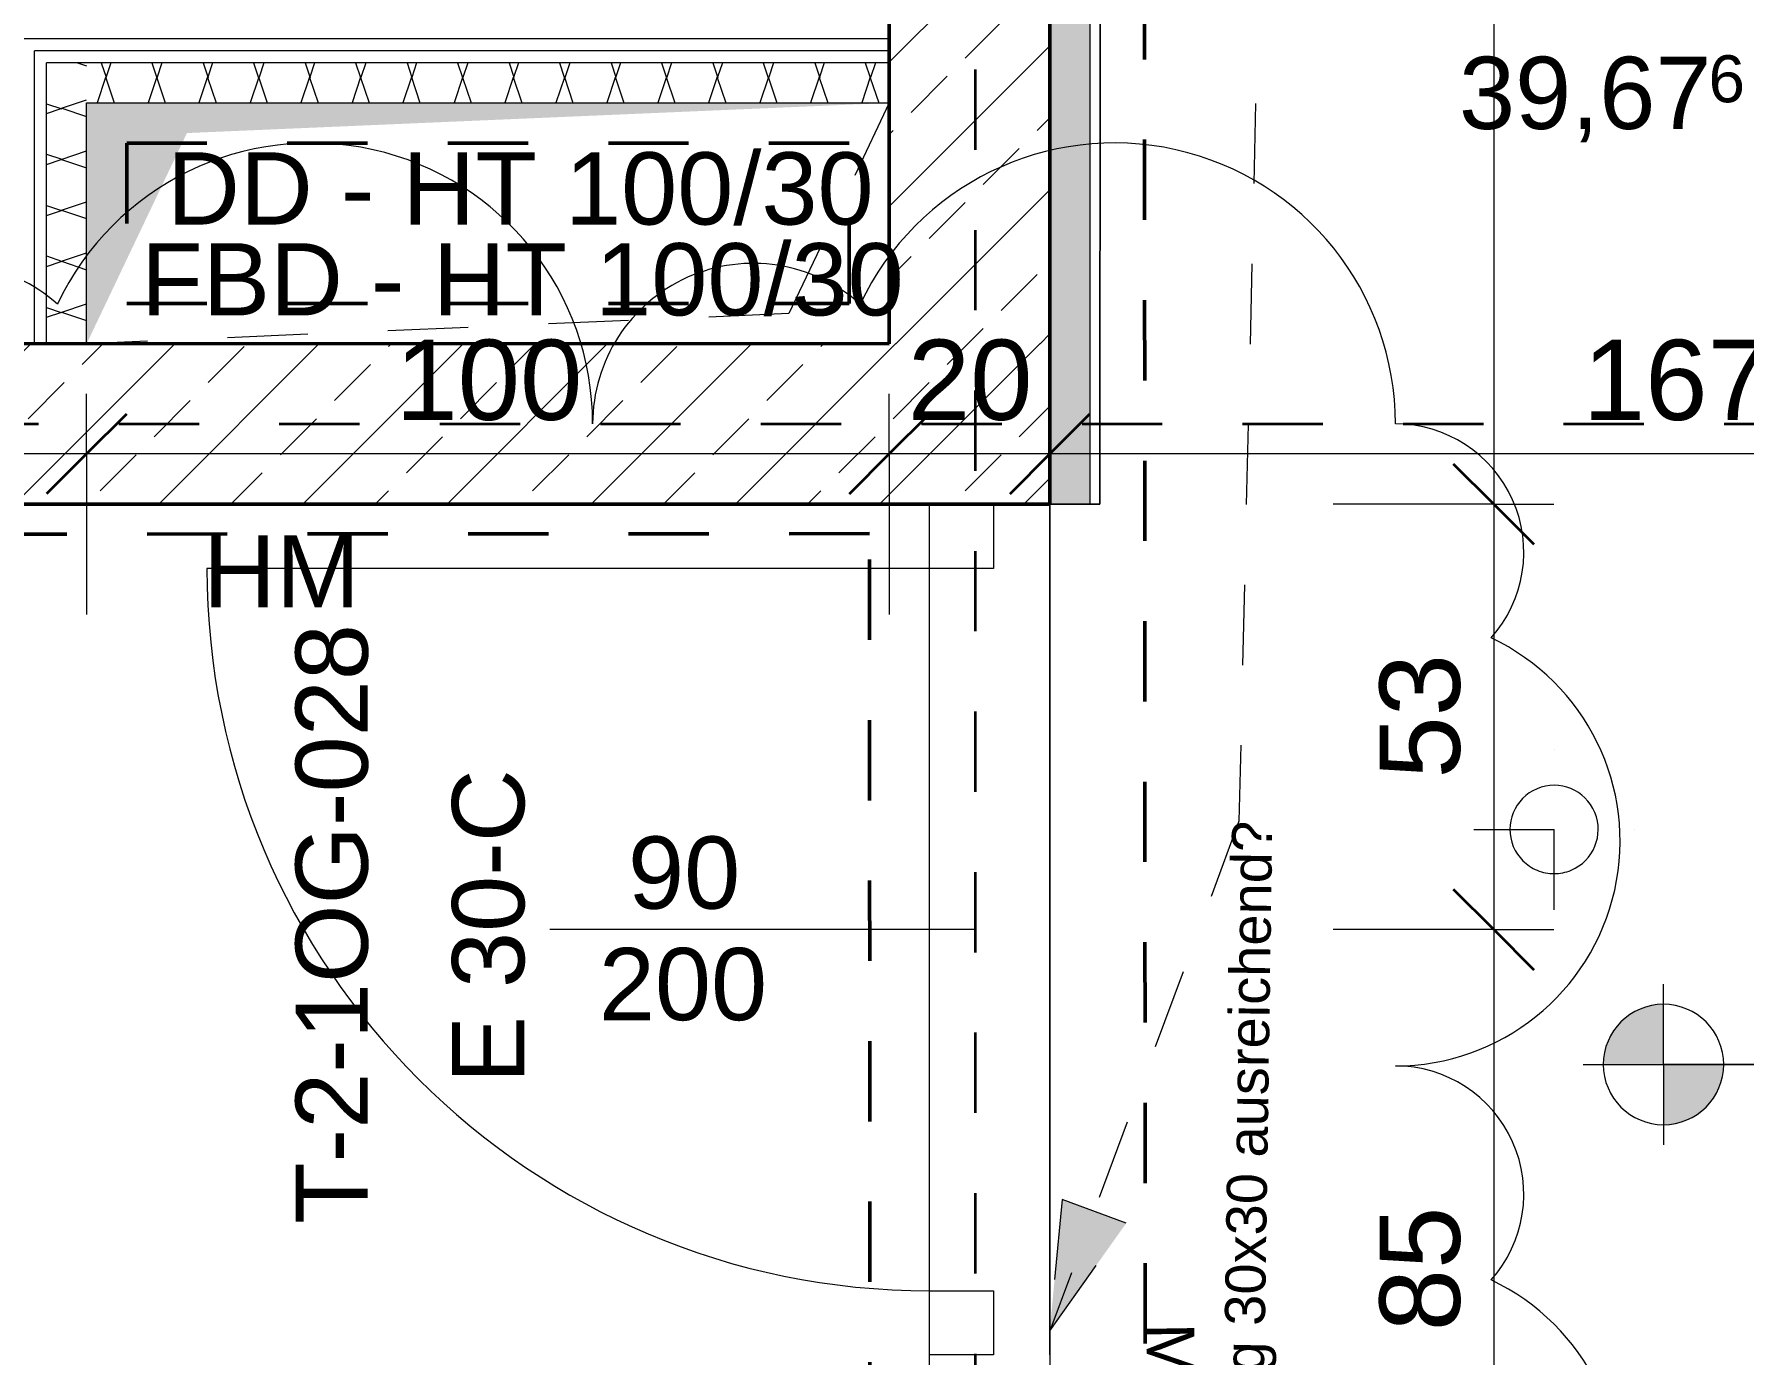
# Model space of a CAD drawing. Header units: metres. Extents: x -67.4 to -27.2, y 43.9 to 89.6.
# Drawn here: x -48.149 to -46.019, y 59.069 to 60.714 of the extents above; entities that cross this region are included whole.
import ezdxf

# ---------------------------------------------------------------- set-up
doc = ezdxf.new("R2010")
doc.units = ezdxf.units.M
for name, pattern in [('Strich Punkt', [0.015875, 0.00635, -0.004763, 0, -0.004763]), ('Strich Punkt Mittel', [0.015875, 0.00635, -0.004763, 0, -0.004763]), ('Verdeckt', [0.003, 0.002, -0.001])]:
    doc.linetypes.add(name, pattern=pattern)
for name, color, linetype, lineweight in [('A-DETL-GENF_', 92, 'Continuous', 13), ('A_2D', 7, 'Continuous', 13), ('A_Bemassung-50_', 4, 'Continuous', 9), ('A_Bemassung_', 4, 'Continuous', 9), ('A_Beschriftung_', 7, 'Continuous', 9), ('A_Brandabschnitte', 30, 'Verdeckt', 50), ('A_Decken', 8, 'Continuous', 13), ('A_Durchbruch_Projektion', 8, 'Verdeckt', 5), ('A_Fluchtweg', 240, 'Verdeckt', 18), ('A_Raeume_', 7, 'Continuous', 5), ('A_Raeume_Beschriftung_', 7, 'Continuous', 9), ('A_Raster_', 1, 'Continuous', 9), ('A_Tueren', 31, 'Continuous', 13), ('A_Waende', 7, 'Continuous', 13), ('G-ANNO-DIMS_', 111, 'Continuous', 9), ('G-ANNO-REVC_', 71, 'Continuous', 9), ('P-PIPE', 3, 'Continuous', 5), ('P-PIPE-CNTR', 3, 'Continuous', 5), ('Text', 130, 'Continuous', 9)]:
    doc.layers.add(name, color=color, linetype=linetype, lineweight=lineweight)
doc.styles.add('Arial_10', font='arial.ttf', dxfattribs={"height": 0.05})
doc.styles.add('Arial_2', font='arial.ttf', dxfattribs={"height": 0.09})
doc.styles.add('Arial_4', font='arial.ttf', dxfattribs={"height": 0.05849})
doc.styles.add('Arial_5', font='arial.ttf', dxfattribs={"height": 0.1})
doc.styles.add('Arial_7', font='arial.ttf', dxfattribs={"height": 0.06})
doc.dimstyles.new('WGA-Bemaßung', dxfattribs={"dimscale": 0.3048, "dimtxt": 0.102026, "dimasz": 0.328084, "dimexe": 0.246063, "dimexo": 0.0625, "dimgap": 0.04101, "dimtad": 1, "dimdec": 1, "dimlfac": 100, "dimrnd": 0.5, "dimdsep": 46, "dimtxsty": 'Arial_5', "dimblk1": 'OBLIQUE', "dimblk2": 'OBLIQUE', "dimsah": 1, "dimcen": 0.09, "dimdle": 0.246063, "dimazin": 2, "dimtfac": 1, "dimtdec": 4, "dimtix": 1, "dimtmove": 0, "dimatfit": 3, "dimfxl": 0.656168, "dimfxlon": 1, "dimtvp": 1, "dimtolj": 1, "dimtzin": 0, "dimarcsym": 2})
doc.dimstyles.new('WGA-Bemaßung_4', dxfattribs={"dimscale": 0.3048, "dimtxt": 0.102026, "dimasz": 0.328084, "dimexe": 0.246063, "dimexo": 0.0625, "dimgap": 0.04101, "dimtad": 1, "dimdec": 1, "dimlfac": 100, "dimrnd": 0.5, "dimdsep": 46, "dimtxsty": 'Arial_5', "dimblk1": 'OBLIQUE', "dimblk2": 'OBLIQUE', "dimsah": 1, "dimcen": 0.09, "dimdle": 0.246063, "dimazin": 2, "dimtfac": 1, "dimtdec": 4, "dimtix": 1, "dimtmove": 0, "dimatfit": 3, "dimfxl": 0.656168, "dimfxlon": 1, "dimtvp": 1, "dimtolj": 1, "dimtzin": 0, "dimarcsym": 2})
pattern_1 = [(45, (0, 0), (-0.08980256, 0.08980256), []), (45, (0.0898, 0), (-0.08980256, 0.08980256), [0.0635, -0.03175])]

# ---------------------------------------------------------------- blocks, each defined once
blk = doc.blocks.new('Tür_Blockzarge_1 Flügel - 90x200_RB 106x208_Portale-11882896-263_PP_01OG_BT2')
at = {"layer": 'A_Tueren', "lineweight": 5}
blk.add_line((0.45, 0.075), (0.45, 0.975), dxfattribs=at)
at = {"layer": 'A_Tueren'}
for p, q in [((-0.53, 0.075), (-0.45, 0.075)), ((-0.53, -0.005), (-0.53, 0.075)), ((-0.53, 0.075), (0.53, 0.075)), ((-0.45, 0.075), (-0.45, -0.005)), ((0.45, 0.075), (0.53, 0.075)), ((0.45, -0.005), (0.45, 0.075)), ((0.53, 0.075), (0.53, -0.005)), ((-0.45, -0.005), (-0.53, -0.005)), ((0.53, -0.005), (0.45, -0.005)), ((-0.53, -0.075), (0.53, -0.075))]:
    blk.add_line(p, q, dxfattribs=at)
at = {"layer": 'A_Tueren', "lineweight": 5}
blk.add_arc((0.45, 0.075), 0.9, 90, 180, dxfattribs=at)
blk = doc.blocks.new('Symbol_Schatten - Bodendurchbruch_Schatten-10009155-263_PP_01OG_BT2')
at = {"layer": 'A-DETL-GENF_'}
blk.add_hatch(color=256, dxfattribs=at).paths.add_polyline_path([(-0.5, -0.1499), (-0.4999, -0.1499), (-0.375, 0.1125), (0.4995, 0.15), (-0.5, 0.15), (-0.5, -0.1499)])
blk = doc.blocks.new('Symbol_Schatten_Verdeckt_unten - Bodendurchbruch_Schatten_Verdeckt_unten-10009157-263_PP_01OG_BT2')
at = {"layer": 'A_Durchbruch_Projektion'}
for p, q in [((-0.5, -0.15), (-0.5, 0.15)), ((-0.5, 0.15), (0.5, 0.15)), ((-0.375, 0.1125), (0.5, 0.15)), ((0.5, 0.15), (0.5, -0.15)), ((-0.5, -0.15), (-0.375, 0.1125)), ((0.5, -0.15), (-0.5, -0.15))]:
    blk.add_line(p, q, dxfattribs=at)
blk = doc.blocks.new('Höhenkoten - 018-55641-263_PP_01OG_BT2')
at = {"layer": 'G-ANNO-DIMS_'}
h = blk.add_hatch(color=256, dxfattribs=at)
edge = h.paths.add_edge_path()
edge.add_line((0, 0), (0, 0.0015))
edge.add_arc((0, 0), 0.0015, 0, 90, ccw=False)
edge.add_line((0.0015, 0), (0, 0))
h = blk.add_hatch(color=256, dxfattribs=at)
edge = h.paths.add_edge_path()
edge.add_line((0, 0), (0, -0.0015))
edge.add_arc((0, 0), 0.0015, 180, 270, ccw=False)
edge.add_line((-0.0015, 0), (0, 0))
for p, q in [((0, 0), (0, 0.002)), ((-0.002, 0), (0.010242, 0)), ((0, 0), (0, -0.002))]:
    blk.add_line(p, q, dxfattribs=at)
blk.add_circle((0, 0), 0.0015, dxfattribs=at)
blk = doc.blocks.new('BS_Tuer_PP - links-10002443-263_PP_01OG_BT2')
at = {"layer": 'A_Beschriftung_'}
blk.add_line((0, 0.000124), (0, 0.010761), dxfattribs=at)
blk = doc.blocks.new('DIMBLOCK346-263_PP_01OG_BT2')
at = {"layer": 'A_Bemassung-50_', "lineweight": 35, "transparency": 16777216}
for p, q in [((-46.3304, 62.7735), (-46.3804, 62.8235)), ((-46.3304, 62.7735), (-46.2804, 62.7235)), ((-46.3305, 60.1286), (-46.3805, 60.1786)), ((-46.3305, 60.1286), (-46.2805, 60.0786))]:
    blk.add_line(p, q, dxfattribs=at)
at = {"layer": 'A_Bemassung-50_', "transparency": 16777216}
for p, q in [((-46.3304, 62.7735), (-46.5304, 62.7735)), ((-46.3304, 62.7735), (-46.3305, 60.1286)), ((-46.3304, 62.7735), (-46.2554, 62.7735)), ((-46.3305, 60.1286), (-46.5305, 60.1286)), ((-46.3305, 60.1286), (-46.2555, 60.1286))]:
    blk.add_line(p, q, dxfattribs=at)
at = {"layer": 'A_Bemassung-50_', "color": 0, "transparency": 16777216, "insert": (-46.4728, 61.2776), "char_height": 0.1, "width": 0.416266, "attachment_point": 1, "rotation": 90, "line_spacing_factor": 0.941778, "style": 'Arial_5'}
blk.add_mtext('264,5', dxfattribs=at)
blk = doc.blocks.new('_Oblique')
at = {"color": 0, "linetype": 'ByBlock', "lineweight": -2}
blk.add_line((-0.5, -0.5), (0.5, 0.5), dxfattribs=at)
blk = doc.blocks.new('DIMBLOCK347-263_PP_01OG_BT2')
at = {"layer": 'A_Bemassung-50_', "lineweight": 35, "transparency": 16777216}
for p, q in [((-46.3305, 60.1286), (-46.3805, 60.1786)), ((-46.3305, 60.1286), (-46.2805, 60.0786)), ((-46.3305, 59.5986), (-46.3805, 59.6486)), ((-46.3305, 59.5986), (-46.2805, 59.5486))]:
    blk.add_line(p, q, dxfattribs=at)
at = {"layer": 'A_Bemassung-50_', "transparency": 16777216}
for p, q in [((-46.3305, 60.1286), (-46.5305, 60.1286)), ((-46.3305, 60.1286), (-46.3305, 59.5986)), ((-46.3305, 60.1286), (-46.2555, 60.1286)), ((-46.3305, 59.5986), (-46.5305, 59.5986)), ((-46.3305, 59.5986), (-46.2555, 59.5986))]:
    blk.add_line(p, q, dxfattribs=at)
at = {"layer": 'A_Bemassung-50_', "color": 0, "transparency": 16777216, "insert": (-46.4728, 59.7867), "char_height": 0.1, "width": 0.184588, "attachment_point": 1, "rotation": 90, "line_spacing_factor": 0.941778, "style": 'Arial_5'}
blk.add_mtext('53', dxfattribs=at)
blk = doc.blocks.new('DIMBLOCK348-263_PP_01OG_BT2')
at = {"layer": 'A_Bemassung-50_', "lineweight": 35, "transparency": 16777216}
for p, q in [((-46.3305, 59.5986), (-46.3805, 59.6486)), ((-46.3305, 59.5986), (-46.2805, 59.5486)), ((-46.3305, 58.7511), (-46.3805, 58.8011)), ((-46.3305, 58.7511), (-46.2805, 58.7011))]:
    blk.add_line(p, q, dxfattribs=at)
at = {"layer": 'A_Bemassung-50_', "transparency": 16777216}
for p, q in [((-46.3305, 59.5986), (-46.5305, 59.5986)), ((-46.3305, 59.5986), (-46.3305, 58.7511)), ((-46.3305, 59.5986), (-46.2555, 59.5986)), ((-46.3305, 58.7511), (-46.5305, 58.7511)), ((-46.3305, 58.7511), (-46.2555, 58.7511))]:
    blk.add_line(p, q, dxfattribs=at)
at = {"layer": 'A_Bemassung-50_', "color": 0, "transparency": 16777216, "insert": (-46.4728, 59.098), "char_height": 0.1, "width": 0.184588, "attachment_point": 1, "rotation": 90, "line_spacing_factor": 0.941778, "style": 'Arial_5'}
blk.add_mtext('85', dxfattribs=at)
blk = doc.blocks.new('DIMBLOCK619-263_PP_01OG_BT2')
at = {"layer": 'A_Bemassung-50_', "transparency": 16777216}
for p, q in [((-46.8836, 60.1912), (-46.8836, 60.2662)), ((-45.2086, 60.1912), (-45.2086, 60.2662)), ((-45.2086, 60.1912), (-46.8836, 60.1912)), ((-46.8836, 60.1912), (-46.8836, 59.9912)), ((-45.2086, 60.1912), (-45.2086, 59.9912))]:
    blk.add_line(p, q, dxfattribs=at)
at = {"layer": 'A_Bemassung-50_', "lineweight": 35, "transparency": 16777216}
for p, q in [((-46.8836, 60.1912), (-46.8336, 60.2412)), ((-45.2086, 60.1912), (-45.1586, 60.2412)), ((-46.8836, 60.1912), (-46.9336, 60.1412)), ((-45.2086, 60.1912), (-45.2586, 60.1412))]:
    blk.add_line(p, q, dxfattribs=at)
at = {"layer": 'A_Bemassung-50_', "color": 0, "transparency": 16777216, "insert": (-46.2196, 60.3335), "char_height": 0.1, "width": 0.416266, "attachment_point": 1, "rotation": 359.9983, "line_spacing_factor": 0.941778, "style": 'Arial_5'}
blk.add_mtext('167,5', dxfattribs=at)
blk = doc.blocks.new('DIMBLOCK620-263_PP_01OG_BT2')
at = {"layer": 'A_Bemassung-50_', "transparency": 16777216}
for p, q in [((-47.0836, 60.1912), (-47.0836, 60.2662)), ((-46.8836, 60.1912), (-46.8836, 60.2662)), ((-46.8836, 60.1912), (-47.0836, 60.1912)), ((-47.0836, 60.1912), (-47.0836, 59.9912)), ((-46.8836, 60.1912), (-46.8836, 59.9912))]:
    blk.add_line(p, q, dxfattribs=at)
at = {"layer": 'A_Bemassung-50_', "lineweight": 35, "transparency": 16777216}
for p, q in [((-47.0836, 60.1912), (-47.0336, 60.2412)), ((-46.8836, 60.1912), (-46.8336, 60.2412)), ((-47.0836, 60.1912), (-47.1336, 60.1412)), ((-46.8836, 60.1912), (-46.9336, 60.1412))]:
    blk.add_line(p, q, dxfattribs=at)
at = {"layer": 'A_Bemassung-50_', "color": 0, "transparency": 16777216, "insert": (-47.0605, 60.3336), "char_height": 0.1, "width": 0.184588, "attachment_point": 1, "rotation": 359.9983, "line_spacing_factor": 0.941778, "style": 'Arial_5'}
blk.add_mtext('20', dxfattribs=at)
blk = doc.blocks.new('DIMBLOCK621-263_PP_01OG_BT2')
at = {"layer": 'A_Bemassung-50_', "transparency": 16777216}
for p, q in [((-48.0836, 60.1913), (-48.0836, 60.2663)), ((-47.0836, 60.1912), (-47.0836, 60.2662)), ((-47.0836, 60.1912), (-48.0836, 60.1913)), ((-48.0836, 60.1913), (-48.0836, 59.9913)), ((-47.0836, 60.1912), (-47.0836, 59.9912))]:
    blk.add_line(p, q, dxfattribs=at)
at = {"layer": 'A_Bemassung-50_', "lineweight": 35, "transparency": 16777216}
for p, q in [((-48.0836, 60.1913), (-48.0336, 60.2413)), ((-47.0836, 60.1912), (-47.0336, 60.2412)), ((-48.0836, 60.1913), (-48.1336, 60.1413)), ((-47.0836, 60.1912), (-47.1336, 60.1412))]:
    blk.add_line(p, q, dxfattribs=at)
at = {"layer": 'A_Bemassung-50_', "color": 0, "transparency": 16777216, "insert": (-47.699, 60.3336), "char_height": 0.1, "width": 0.276883, "attachment_point": 1, "rotation": 359.9983, "line_spacing_factor": 0.941778, "style": 'Arial_5'}
blk.add_mtext('100', dxfattribs=at)
blk = doc.blocks.new('DIMBLOCK622-263_PP_01OG_BT2')
at = {"layer": 'A_Bemassung-50_', "transparency": 16777216}
for p, q in [((-53.9886, 60.1914), (-53.9886, 60.3914)), ((-48.0836, 60.1913), (-48.0836, 60.2663)), ((-48.0836, 60.1913), (-54.0636, 60.1914)), ((-53.9886, 60.1914), (-53.9886, 60.1164)), ((-48.0836, 60.1913), (-48.0836, 59.9913))]:
    blk.add_line(p, q, dxfattribs=at)
at = {"layer": 'A_Bemassung-50_', "lineweight": 35, "transparency": 16777216}
for p, q in [((-53.9886, 60.1914), (-53.9386, 60.2414)), ((-48.0836, 60.1913), (-48.0336, 60.2413)), ((-53.9886, 60.1914), (-54.0386, 60.1414)), ((-48.0836, 60.1913), (-48.1336, 60.1413))]:
    blk.add_line(p, q, dxfattribs=at)
at = {"layer": 'A_Bemassung-50_', "color": 0, "transparency": 16777216, "insert": (-51.2096, 60.3337), "char_height": 0.1, "width": 0.416266, "attachment_point": 1, "rotation": 359.9983, "line_spacing_factor": 0.941778, "style": 'Arial_5'}
blk.add_mtext('590,5', dxfattribs=at)
blk = doc.blocks.new('Family - ___-11884492-263_PP_01OG_BT2')
at = {"layer": 'G-ANNO-REVC_'}
for centre, radius, start, end in [((-21.3504, 74.1621), 0.2, 25.5497, 157.36), ((-20.9351, 73.9889), 0.35, 337.36, 132.1512), ((-20.4275, 73.7772), 0.2, 25.5497, 157.36), ((-20.0121, 73.6039), 0.35, 337.36, 132.1512), ((-19.7507, 73.3215), 0.16, 295.5497, 67.36), ((-19.8893, 72.9893), 0.28, 247.36, 42.1512), ((-20.0586, 72.5832), 0.16, 295.5497, 67.36), ((-20.1972, 72.2509), 0.28, 247.36, 42.1512)]:
    blk.add_arc(centre, radius, start, end, dxfattribs=at)

msp = doc.modelspace()

# ---------------------------------------------------------------- hatches: boundary and pattern name
at = {"layer": 'A_Fluchtweg'}
msp.add_hatch(color=256, dxfattribs=at).paths.add_polyline_path([(-46.8837, 59.0986), (-46.7885, 59.2327), (-46.8683, 59.2623)])
at = {"layer": 'A_Waende', "lineweight": 5}
h = msp.add_hatch(dxfattribs=at)
h.set_pattern_fill('FP_66', color=250, angle=247.64, style=0, pattern_type=2)
h.set_pattern_definition([(134.998, (-46.82096, 67.912035), (-0.2539954, 0.1270123), [0.02245, -0.15715]), (134.998, (-46.9321, 67.95992), (-0.2539954, 0.1270123), [0.02245, -0.15715]), (134.998, (-46.82071, 67.97573), (-0.2539954, 0.1270123), [0.02245, -0.15715]), (134.998, (-46.93185, 68.02361), (-0.2539954, 0.1270123), [0.02245, -0.15715]), (161.563, (-46.836954, 67.928347), (-0.50799322, 0.12701842), [0.0502, -0.35141]), (161.563, (-46.884336, 67.944594), (-0.50799322, 0.12701842), [0.0502, -0.35141]), (161.563, (-46.836705, 67.99204), (-0.50799322, 0.12701842), [0.0502, -0.35141]), (161.563, (-46.884467, 68.007363), (-0.50799322, 0.12701842), [0.0502, -0.35141]), (224.998, (-46.93203, 67.92853), (0.2540043, 0.1269946), [0.02245, -0.15715]), (224.998, (-46.82071, 67.97573), (0.2540043, 0.1269946), [0.02245, -0.15715]), (224.998, (-46.93178, 67.99223), (0.2540043, 0.1269946), [0.02245, -0.15715]), (224.998, (-46.82046, 68.03942), (0.2540043, 0.1269946), [0.02245, -0.15715]), (198.433, (-46.884336, 67.944594), (0.50800209, 0.12698295), [0.0502, -0.35141]), (198.433, (-46.83702, 67.95973), (0.50800209, 0.12698295), [0.0502, -0.35141]), (198.433, (-46.884467, 68.007363), (0.50800209, 0.12698295), [0.0502, -0.35141]), (198.433, (-46.83677, 68.023426), (0.50800209, 0.12698295), [0.0502, -0.35141])])
h.paths.add_polyline_path([(-46.8336, 60.1286), (-46.8336, 60.1288), (-46.8335, 62.7735), (-46.8835, 62.7735), (-46.8836, 60.1286)])
h.paths.add_polyline_path([(-46.8335, 63.7935), (-46.8333, 72.2314), (-46.8833, 72.2314), (-46.8834, 63.7935)])
h.paths.add_polyline_path([(-46.8591, 73.2514), (-46.8332, 73.2514), (-46.8332, 75.6965), (-46.8832, 75.6965), (-46.8832, 73.2514)])
h = msp.add_hatch(dxfattribs=at)
h.set_pattern_fill('FP_4', color=250, style=0, pattern_type=2)
h.set_pattern_definition(pattern_1)
h.paths.add_polyline_path([(-46.8836, 60.3286), (-46.8836, 62.7735), (-47.0835, 62.7735), (-47.0835, 60.3286), (-46.9257, 60.3286)])
h.paths.add_polyline_path([(-46.8835, 63.7935), (-46.8835, 68.9038), (-47.0834, 68.9038), (-47.0835, 63.7935), (-47.0057, 63.7935)])
h = msp.add_hatch(dxfattribs=at)
h.set_pattern_fill('FP_122', color=250, angle=-112.36, style=0, pattern_type=2)
h.set_pattern_definition([(315, (-48.17878, 60.52626), (0.253995, -0.127012), [0.02245, -0.15715]), (315, (-48.06764, 60.47838), (0.253995, -0.127012), [0.02245, -0.15715]), (315, (-48.17903, 60.46257), (0.253995, -0.127012), [0.02245, -0.15715]), (314.998, (-48.06789, 60.41469), (0.253995, -0.127012), [0.02245, -0.15715]), (341.563, (-48.162783, 60.50995), (0.507993, -0.1270184), [0.0502, -0.35141]), (341.563, (-48.11502, 60.49463), (0.507993, -0.127018), [0.0502, -0.35141]), (341.563, (-48.162653, 60.44718), (0.507993, -0.1270184), [0.0502, -0.35141]), (341.563, (-48.11527, 60.430934), (0.507993, -0.1270184), [0.0502, -0.35141]), (45, (-48.06732, 60.51069), (-0.254004, -0.126995), [0.02245, -0.15715]), (45, (-48.17903, 60.46257), (-0.254004, -0.126995), [0.02245, -0.15715]), (45, (-48.06757, 60.447), (-0.254004, -0.126995), [0.02245, -0.15715]), (44.998, (-48.178355, 60.39849), (-0.254004, -0.126995), [0.02245, -0.15715]), (18.433, (-48.11502, 60.49463), (-0.508002, -0.126983), [0.0502, -0.35141]), (18.433, (-48.162718, 60.478565), (-0.508002, -0.126983), [0.0502, -0.35141]), (18.433, (-48.11527, 60.430934), (-0.508002, -0.126983), [0.0502, -0.35141]), (18.433, (-48.162968, 60.41487), (-0.508002, -0.126983), [0.0502, -0.35141])])
h.paths.add_polyline_path([(-48.0836, 60.3287), (-48.0836, 60.6785), (-48.1336, 60.6785), (-48.1336, 60.3287), (-48.1336, 60.3287)])
h = msp.add_hatch(dxfattribs=at)
h.set_pattern_fill('FP_123', color=250, angle=-112.36, style=0, pattern_type=2)
h.set_pattern_definition([(224.998, (-47.5839, 60.72381), (-0.127012, -0.253995), [0.02245, -0.15715]), (224.998, (-47.63086, 60.61229), (-0.127012, -0.253995), [0.02245, -0.15715]), (224.998, (-47.64667, 60.72368), (-0.127012, -0.253995), [0.02245, -0.15715]), (224.998, (-47.69455, 60.61254), (-0.127012, -0.253995), [0.02245, -0.15715]), (251.563, (-47.59929, 60.70743), (-0.1270184, -0.5079932), [0.0502, -0.35141]), (251.563, (-47.615535, 60.66005), (-0.1270184, -0.5079932), [0.0502, -0.35141]), (251.563, (-47.662983, 60.70768), (-0.1270184, -0.5079932), [0.0502, -0.35141]), (251.563, (-47.67923, 60.6603), (-0.1270184, -0.5079932), [0.0502, -0.35141]), (314.998, (-47.59947, 60.61235), (-0.126995, 0.254004), [0.02245, -0.15715]), (314.998, (-47.64667, 60.72368), (-0.126995, 0.254004), [0.02245, -0.15715]), (314.998, (-47.66317, 60.6126), (-0.126995, 0.254004), [0.02245, -0.15715]), (314.998, (-47.710365, 60.72393), (-0.126995, 0.254004), [0.02245, -0.15715]), (288.433, (-47.615535, 60.66005), (-0.126983, 0.508002), [0.0502, -0.35141]), (288.433, (-47.6316, 60.707746), (-0.126983, 0.508002), [0.0502, -0.35141]), (288.433, (-47.67923, 60.6603), (-0.126983, 0.508002), [0.0502, -0.35141]), (288.433, (-47.694367, 60.707615), (-0.126983, 0.508002), [0.0502, -0.35141])])
h.paths.add_polyline_path([(-47.0836, 60.6285), (-47.0836, 60.6785), (-47.2336, 60.6785), (-47.2336, 60.6785), (-48.0836, 60.6785), (-48.0836, 60.6285), (-47.0836, 60.6285)])
h = msp.add_hatch(dxfattribs=at)
h.set_pattern_fill('FP_4', color=250, style=0, pattern_type=2)
h.set_pattern_definition(pattern_1)
h.paths.add_polyline_path([(-46.8836, 60.1286), (-46.8836, 60.3286), (-54.1886, 60.3288), (-54.1886, 60.1288), (-47.0646, 60.1286)])

# ---------------------------------------------------------------- linework, layer by layer
at = {"layer": 'A_Brandabschnitte'}
for p, q in [((-46.7737, 75.5828), (-46.7639, 57.4461)), ((-48.0336, 60.5785), (-48.0336, 60.3785)), ((-47.1336, 60.5785), (-48.0336, 60.5785)), ((-47.1336, 60.3785), (-47.1336, 60.5785)), ((-48.0336, 60.3785), (-47.1336, 60.3785)), ((-47.1083, 60.0919), (-53.9233, 60.0882)), ((-47.1075, 58.7596), (-47.1083, 60.0919))]:
    msp.add_line(p, q, dxfattribs=at)
at = {"layer": 'A_Decken'}
msp.add_line((-47.0836, 60.3286), (-47.0836, 60.6285), dxfattribs=at)
at = {"layer": 'A_Fluchtweg'}
for p, q in [((-46.2782, 75.6239), (-46.648, 59.7336)), ((-46.648, 59.7336), (-46.8837, 59.0986)), ((-46.8683, 59.2623), (-46.8837, 59.0986)), ((-46.8683, 59.2623), (-46.8837, 59.0986)), ((-46.7885, 59.2327), (-46.8683, 59.2623)), ((-46.7885, 59.2327), (-46.8683, 59.2623)), ((-46.8837, 59.0986), (-46.7885, 59.2327)), ((-46.8837, 59.0986), (-46.7885, 59.2327))]:
    msp.add_line(p, q, dxfattribs=at)
at = {"layer": 'A_Raeume_', "flags": 128}
for points in [[(-45.2707, 75.6339), (-46.8207, 75.634), (-46.8211, 60.1286), (-46.8836, 60.1286), (-46.8836, 60.127), (-46.8836, 58.7527), (-46.8836, 58.7511), (-46.8212, 58.7511), (-46.8212, 58.6611), (-46.8212, 57.8936), (-46.8212, 57.4086), (-45.2712, 57.4086)], [(-53.9886, 60.1288), (-53.9888, 55.2088), (-50.6278, 55.2087), (-50.6277, 57.2287), (-50.4577, 57.2287), (-48.7776, 57.2286), (-48.6079, 57.2286), (-48.6079, 57.7412), (-47.3962, 57.7411), (-47.3962, 57.8936), (-47.3962, 58.7511), (-47.0336, 58.7511), (-47.0336, 60.1286), (-48.1311, 60.1287)]]:
    msp.add_lwpolyline(points, close=True, dxfattribs=at)
at = {"layer": 'A_Raster_', "linetype": 'Strich Punkt Mittel', "lineweight": 35}
for p, q in [((-46.9759, 85.8702), (-46.9771, 46.5269)), ((-56.2435, 60.2289), (-31.8007, 60.2282))]:
    msp.add_line(p, q, dxfattribs=at)
at = {"layer": 'A_Waende', "color": 10, "lineweight": 50}
for p, q in [((-46.8836, 60.3286), (-46.8835, 62.7735)), ((-47.0836, 62.5586), (-47.0836, 60.3286)), ((-47.0836, 60.3286), (-53.9886, 60.3288)), ((-46.8836, 60.3286), (-46.8836, 60.1286)), ((-53.9886, 60.1288), (-46.8836, 60.1286))]:
    msp.add_line(p, q, dxfattribs=at)
at = {"layer": 'A_Waende'}
for p, q in [((-46.8335, 62.7735), (-46.8336, 60.1286)), ((-46.8211, 60.1286), (-46.821, 62.7735)), ((-48.1336, 60.3287), (-48.1336, 60.6785)), ((-47.0836, 60.6785), (-48.1336, 60.6785)), ((-47.0336, 60.1286), (-46.8836, 60.1286)), ((-47.0336, 58.7511), (-47.0336, 60.1286)), ((-46.8836, 60.1286), (-46.8836, 58.7511)), ((-46.8336, 60.1286), (-46.8211, 60.1286))]:
    msp.add_line(p, q, dxfattribs=at)
at = {"layer": 'A_Waende', "lineweight": 18}
for p, q in [((-47.0836, 60.7085), (-48.1636, 60.7085)), ((-48.1486, 60.3287), (-48.1486, 60.6935)), ((-47.0836, 60.6935), (-48.1486, 60.6935))]:
    msp.add_line(p, q, dxfattribs=at)
at = {"layer": 'A_Waende', "color": 250, "lineweight": 5}
for p, q in [((-48.0836, 60.3287), (-48.0836, 60.6285)), ((-48.0836, 60.6285), (-47.0836, 60.6285)), ((-46.8836, 60.1286), (-46.8336, 60.1286))]:
    msp.add_line(p, q, dxfattribs=at)
at = {"layer": 'G-ANNO-DIMS_'}
msp.add_line((-45.9716, 59.4305), (-46.1191, 59.4305), dxfattribs=at)
at = {"layer": 'P-PIPE', "color": 34, "linetype": 'Strich Punkt'}
for start, end in [(112.64, 202.64), (22.64, 112.64), (292.64, 22.64), (202.64, 292.64)]:
    msp.add_arc((-46.2554, 59.7233), 0.055, start, end, dxfattribs=at)
at = {"layer": 'P-PIPE-CNTR', "color": 34, "linetype": 'Strich Punkt'}
for p, q in [((-46.2554, 59.6233), (-46.2554, 59.8233)), ((-46.3554, 59.7233), (-46.1554, 59.7233))]:
    msp.add_line(p, q, dxfattribs=at)

# ---------------------------------------------------------------- block references
at = {"layer": 'A_2D'}
for name, rotation in [('Symbol_Schatten - Bodendurchbruch_Schatten-10009155-263_PP_01OG_BT2', 359.9994497728573), ('Symbol_Schatten_Verdeckt_unten - Bodendurchbruch_Schatten_Verdeckt_unten-10009157-263_PP_01OG_BT2', 179.9994497735196)]:
    msp.add_blockref(name, (-47.5836, 60.4785), dxfattribs=dict(at, rotation=rotation))
at = {"layer": 'A_Beschriftung_', "xscale": 49.99999999999998, "yscale": 49.99999999999998, "zscale": 49.99999999999998, "rotation": 90.00000000000003}
msp.add_blockref('BS_Tuer_PP - links-10002443-263_PP_01OG_BT2', (-46.9686, 59.5986), dxfattribs=at)
at = {"layer": 'A_Tueren', "rotation": 89.99999999999991}
msp.add_blockref('Tür_Blockzarge_1 Flügel - 90x200_RB 106x208_Portale-11882896-263_PP_01OG_BT2', (-46.9586, 59.5986), dxfattribs=at)
at = {"layer": 'G-ANNO-DIMS_', "extrusion": (0, 0, -1), "xscale": 49.99999999999998, "yscale": 49.99999999999998, "zscale": 49.99999999999998, "rotation": 180}
msp.add_blockref('Höhenkoten - 018-55641-263_PP_01OG_BT2', (46.1191, 59.4305), dxfattribs=at)
at = {"layer": 'G-ANNO-REVC_', "rotation": 22.64000000000043}
msp.add_blockref('Family - ___-11884492-263_PP_01OG_BT2', (0, 0), dxfattribs=at)

# ---------------------------------------------------------------- texts
at = {"layer": 'A_Beschriftung_', "char_height": 0.09, "attachment_point": 1, "style": 'Arial_2'}
for s, insert, width in [('DD - HT 100/30', (-47.9834, 60.567), 1.046202), ('FBD - HT 100/30', (-48.0157, 60.4538), 1.130379), ('90', (-47.4091, 59.7146), 0.168354), ('200', (-47.4455, 59.5757), 0.252532)]:
    msp.add_mtext(s, dxfattribs=dict(at, insert=insert, width=width))
at = {"layer": 'A_Beschriftung_', "char_height": 0.09, "attachment_point": 1, "rotation": 90, "style": 'Arial_2'}
for s, insert, width in [('T-2-1OG-028', (-47.8233, 59.2317), 0.889873), ('E 30-C', (-47.6283, 59.407), 0.464979)]:
    msp.add_mtext(s, dxfattribs=dict(at, insert=insert, width=width))
at = {"layer": 'A_Raeume_Beschriftung_', "attachment_point": 1}
for s, insert, char_height, width, style in [('39,67', (-46.3739, 60.6861), 0.09, 0.376793, 'Arial_2'), ('6', (-46.063, 60.6879), 0.0585, 0.056118, 'Arial_4')]:
    msp.add_mtext(s, dxfattribs=dict(at, insert=insert, char_height=char_height, width=width, style=style))
at = {"layer": 'Text', "color": 7, "insert": (-47.9385, 60.09), "char_height": 0.09, "width": 0.232489, "attachment_point": 1, "style": 'Arial_2'}
msp.add_mtext('HM', dxfattribs=at)
at = {"layer": 'Text', "color": 1, "insert": (-46.6724, 58.6512), "char_height": 0.05, "width": 1.286708, "attachment_point": 1, "rotation": 89.1516, "style": 'Arial_10'}
msp.add_mtext('Müllentlüftung 30x30 ausreichend?', dxfattribs=at)
at = {"layer": 'Text', "color": 7, "insert": (-46.7037, 59.109), "char_height": 0.06, "width": 0.617299, "attachment_point": 1, "rotation": 270.9376, "style": 'Arial_7'}
msp.add_mtext('M-Entlüftung', dxfattribs=at)

# ---------------------------------------------------------------- dimensions: what is measured, and where the dimension line sits
at = {"layer": 'A_Bemassung_'}
for base, p1, p2, angle, dimstyle, override, picture, middle in [((-46.3305, 60.1286), (-46.5304, 62.7735), (-46.5305, 60.1286), 89.9983, 'WGA-Bemaßung', {"dimpost": '<>', "dimfxl": 2.644889}, 'DIMBLOCK346-263_PP_01OG_BT2', (-46.394, 61.4511)), ((-53.9886, 60.1914), (-48.0836, 59.9913), (-53.9886, 60.3914), 359.9983, 'WGA-Bemaßung_4', {"dimpost": '<>', "dimfxl": 5.918541}, 'DIMBLOCK622-263_PP_01OG_BT2', (-51.0361, 60.2549)), ((-48.0836, 60.1913), (-47.0836, 59.9912), (-48.0836, 59.9913), 359.9983, 'WGA-Bemaßung_4', {"dimpost": '<>', "dimfxl": 0.999996}, 'DIMBLOCK621-263_PP_01OG_BT2', (-47.5836, 60.2548)), ((-47.0836, 60.1912), (-46.8836, 59.9912), (-47.0836, 59.9912), 359.9983, 'WGA-Bemaßung_4', {"dimpost": '<>', "dimfxl": 0.199995}, 'DIMBLOCK620-263_PP_01OG_BT2', (-46.9836, 60.2548)), ((-46.8836, 60.1912), (-45.2086, 59.9912), (-46.8836, 59.9912), 359.9983, 'WGA-Bemaßung_4', {"dimpost": '<>', "dimfxl": 1.675}, 'DIMBLOCK619-263_PP_01OG_BT2', (-46.0461, 60.2548)), ((-46.3305, 59.5986), (-46.5305, 60.1286), (-46.5305, 59.5986), 89.9983, 'WGA-Bemaßung', {"dimpost": '<>', "dimfxl": 0.53}, 'DIMBLOCK347-263_PP_01OG_BT2', (-46.3941, 59.8636)), ((-46.330518, 58.75112), (-46.530492, 59.598627), (-46.530518, 58.751126), 89.998276, 'WGA-Bemaßung', {"dimpost": '<>', "dimfxl": 0.847501}, 'DIMBLOCK348-263_PP_01OG_BT2', (-46.394062, 59.174872))]:
    dim = msp.add_linear_dim(base=base, p1=p1, p2=p2, angle=angle, dimstyle=dimstyle, override=override, dxfattribs=at)
    dim.commit()
    dim.dimension.update_dxf_attribs({"geometry": picture, "text_midpoint": middle})

doc.saveas('drawing.dxf')
